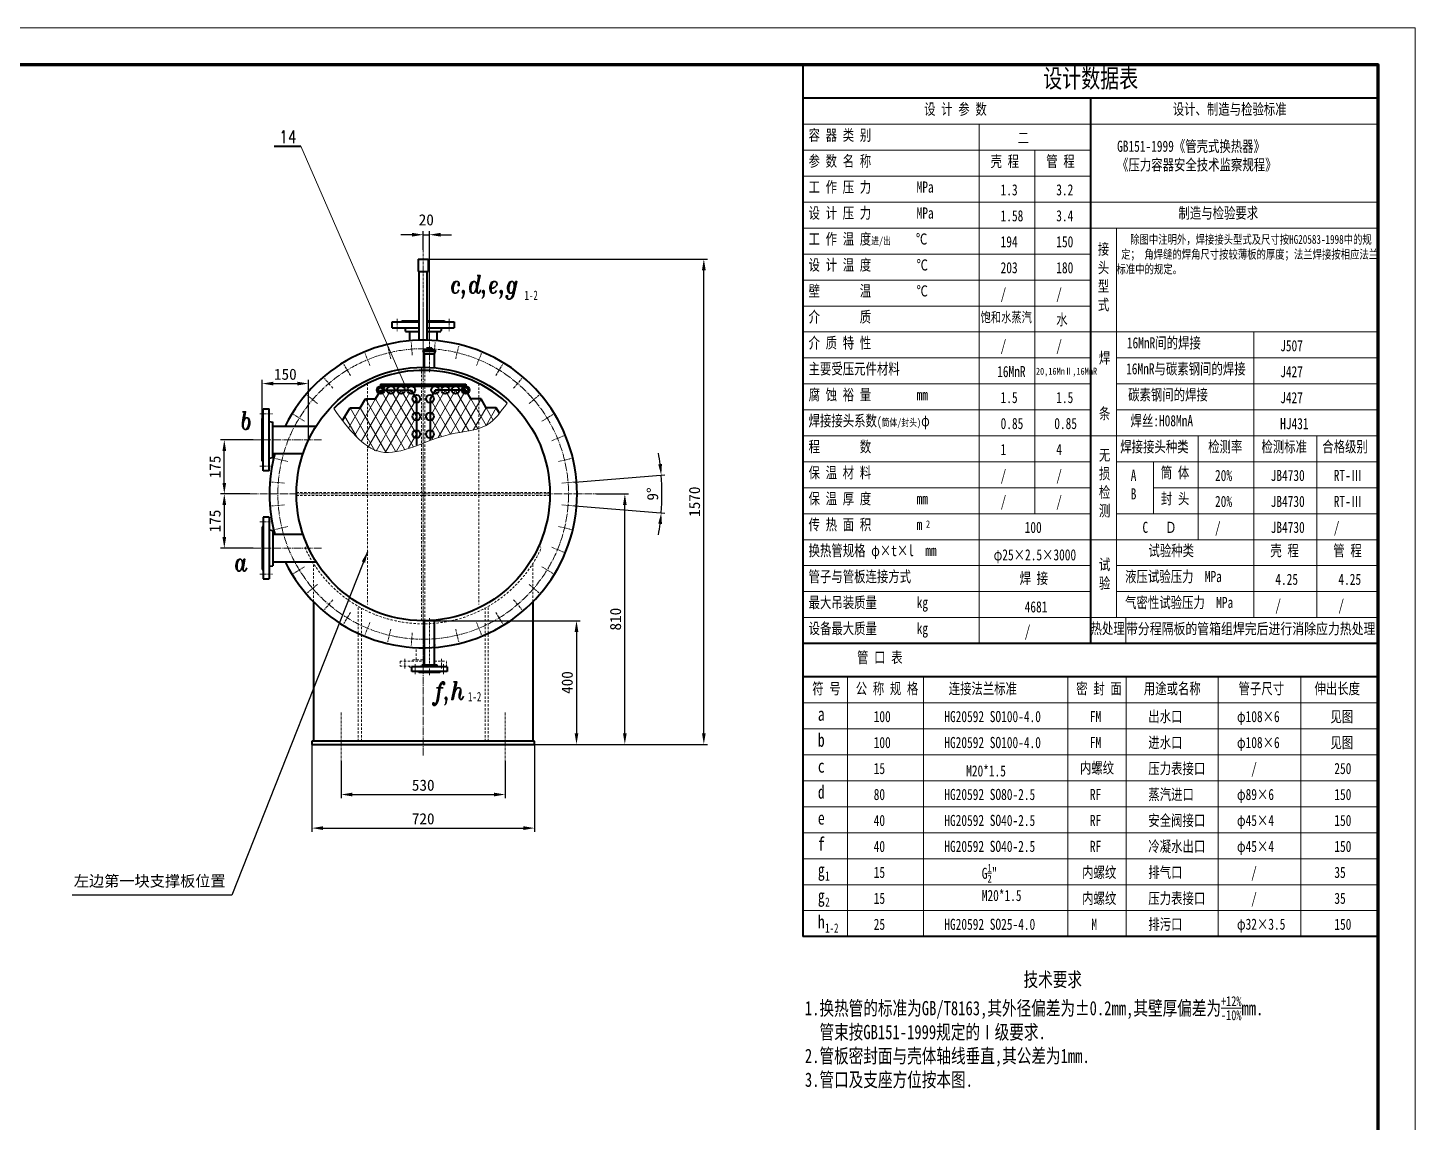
# Model space of a CAD drawing. Extents: x 0 to 23518, y -2902 to 4226.
# Drawn here: x 19031 to 23518, y 686 to 4226 of the extents above; entities that cross this region are included whole.
import ezdxf
from ezdxf.enums import TextEntityAlignment as Align

# ---------------------------------------------------------------- set-up
doc = ezdxf.new("R2010")
doc.units = 0
doc.header["$LTSCALE"] = 10
doc.header["$PDMODE"] = 1
for name, pattern in [('XX-L', [1.25, 0.75, -0.5]), ('XX-S', [0.5, 0.3, -0.2]), ('ZXX-L', [3.28, 2.5, -0.3, 0.18, -0.3]), ('ZXX-S', [1.27, 0.75, -0.2, 0.12, -0.2])]:
    doc.linetypes.add(name, pattern=pattern)
doc.layers.get('Defpoints').update_dxf_attribs({"linetype": 'CONTINUOUS'})
doc.layers.add('5剖面线层', color=2, linetype='CONTINUOUS')
for name, color, linetype, lineweight in [('A 粗实线', 1, 'CONTINUOUS', 40), ('B 细实线', 7, 'CONTINUOUS', 18), ('C 文 字', 2, 'CONTINUOUS', 20), ('D 短中心线', 3, 'ZXX-S', 18), ('E 长中心线', 3, 'ZXX-L', 18), ('F 短虚线', 6, 'XX-S', 20), ('G 长虚线', 6, 'XX-L', 20), ('J 标注尺寸', 2, 'CONTINUOUS', 18)]:
    doc.layers.add(name, color=color, linetype=linetype, lineweight=lineweight)
doc.styles.add('HZTXT', font='SIMFANG.TTF', dxfattribs={"width": 0.75})
doc.styles.add('ITALICT', font='ITALICT.shx', dxfattribs={"width": 0.7})
doc.styles.add('PC_TEXTSTYLE', font='romans.shx', dxfattribs={"width": 0.8, "bigfont": 'hzfs.shx'})
doc.styles.add('ROMANC', font='romanc', dxfattribs={"width": 0.7, "height": 6})
doc.styles.get("Standard").update_dxf_attribs({"font": 'SIMFANG.TTF'})
doc.styles.add('标题中文', font='SIMFANG.TTF', dxfattribs={"width": 0.7})
doc.dimstyles.new('通用标注4.0', dxfattribs={"dimscale": 12, "dimtxt": 3, "dimasz": 3, "dimexe": 1, "dimexo": 0, "dimgap": 1, "dimtad": 1, "dimdec": 0, "dimzin": 0, "dimdsep": 46, "dimtxsty": 'Standard', "dimcen": 0, "dimadec": 0, "dimazin": 0, "dimtfac": 0.375, "dimtdec": 0, "dimtmove": 2, "dimatfit": 3, "dimfxl": 0, "dimtzin": 0, "dimarcsym": 0})

# ---------------------------------------------------------------- blocks, each defined once
blk = doc.blocks.new('*D50')
at = {"layer": 'C 文 字', "color": 0, "lineweight": -2}
for p, q in [((19759.5, 2893), (19654.5, 2893)), ((19666.5, 2754), (19666.5, 2857)), ((19748.8, 2718), (19654.5, 2718))]:
    blk.add_line(p, q, dxfattribs=at)
at = {"layer": 'C 文 字', "color": 0}
for points in [[(19660.5, 2857), (19672.5, 2857), (19666.5, 2893)], [(19660.5, 2754), (19672.5, 2754), (19666.5, 2718)]]:
    blk.add_solid(points, dxfattribs=at)
at = {"layer": 'Defpoints', "color": 0}
for p in [(19666.5, 2893), (19759.5, 2893), (19748.8, 2718)]:
    blk.add_point(p, dxfattribs=at)
at = {"layer": 'C 文 字', "color": 0, "insert": (19636.5, 2805.5), "char_height": 36, "attachment_point": 5, "rotation": 90}
blk.add_mtext('175', dxfattribs=at)
blk = doc.blocks.new('*D51')
at = {"layer": 'C 文 字', "color": 0, "lineweight": -2}
for p, q in [((19666.5, 2718), (19654.5, 2718)), ((19666.5, 2682), (19666.5, 2579)), ((19759.5, 2543), (19654.5, 2543))]:
    blk.add_line(p, q, dxfattribs=at)
at = {"layer": 'C 文 字', "color": 0}
for points in [[(19660.5, 2682), (19672.5, 2682), (19666.5, 2718)], [(19660.5, 2579), (19672.5, 2579), (19666.5, 2543)]]:
    blk.add_solid(points, dxfattribs=at)
at = {"layer": 'Defpoints', "color": 0}
for p in [(19666.5, 2718), (19666.5, 2543), (19759.5, 2543)]:
    blk.add_point(p, dxfattribs=at)
at = {"layer": 'C 文 字', "color": 0, "insert": (19636.5, 2630.5), "char_height": 36, "attachment_point": 5, "rotation": 90}
blk.add_mtext('175', dxfattribs=at)
blk = doc.blocks.new('*D53')
at = {"layer": 'C 文 字', "color": 0, "lineweight": -2}
for p, q in [((20044.7, 1853.7), (20044.7, 1733.7)), ((20574.7, 1853.7), (20574.7, 1733.7)), ((20080.7, 1745.7), (20538.7, 1745.7))]:
    blk.add_line(p, q, dxfattribs=at)
at = {"layer": 'C 文 字', "color": 0}
for points in [[(20080.7, 1751.7), (20080.7, 1739.7), (20044.7, 1745.7)], [(20538.7, 1751.7), (20538.7, 1739.7), (20574.7, 1745.7)]]:
    blk.add_solid(points, dxfattribs=at)
at = {"layer": 'Defpoints', "color": 0}
for p in [(20044.7, 1853.7), (20574.7, 1853.7), (20574.7, 1745.7)]:
    blk.add_point(p, dxfattribs=at)
at = {"layer": 'C 文 字', "color": 0, "insert": (20309.7, 1775.7), "char_height": 36, "attachment_point": 5}
blk.add_mtext('530', dxfattribs=at)
blk = doc.blocks.new('*D54')
at = {"layer": 'C 文 字', "color": 0, "lineweight": -2}
for p, q in [((19949.7, 1908), (19949.7, 1625.1)), ((20669.7, 1908), (20669.7, 1625.1)), ((19985.7, 1637.1), (20633.7, 1637.1))]:
    blk.add_line(p, q, dxfattribs=at)
at = {"layer": 'C 文 字', "color": 0}
for points in [[(19985.7, 1643.1), (19985.7, 1631.1), (19949.7, 1637.1)], [(20633.7, 1643.1), (20633.7, 1631.1), (20669.7, 1637.1)]]:
    blk.add_solid(points, dxfattribs=at)
at = {"layer": 'Defpoints', "color": 0}
for p in [(19949.7, 1908), (20669.7, 1908), (20669.7, 1637.1)]:
    blk.add_point(p, dxfattribs=at)
at = {"layer": 'C 文 字', "color": 0, "insert": (20309.7, 1667.1), "char_height": 36, "attachment_point": 5}
blk.add_mtext('720', dxfattribs=at)
blk = doc.blocks.new('*D55')
at = {"layer": 'C 文 字', "color": 0, "lineweight": -2}
for p, q in [((20870.6, 2718), (20973.8, 2718)), ((20961.8, 1944), (20961.8, 2682)), ((20669.7, 1908), (20973.8, 1908))]:
    blk.add_line(p, q, dxfattribs=at)
at = {"layer": 'C 文 字', "color": 0}
for points in [[(20955.8, 2682), (20967.8, 2682), (20961.8, 2718)], [(20955.8, 1944), (20967.8, 1944), (20961.8, 1908)]]:
    blk.add_solid(points, dxfattribs=at)
at = {"layer": 'Defpoints', "color": 0}
for p in [(20870.6, 2718), (20961.8, 2718), (20669.7, 1908)]:
    blk.add_point(p, dxfattribs=at)
at = {"layer": 'C 文 字', "color": 0, "insert": (20931.8, 2313), "char_height": 36, "attachment_point": 5, "rotation": 90}
blk.add_mtext('810', dxfattribs=at)
blk = doc.blocks.new('*D56')
at = {"layer": 'C 文 字', "color": 0, "lineweight": -2}
for p, q in [((20325.7, 3478), (21229.2, 3478)), ((21217.2, 1944), (21217.2, 3442)), ((20913.3, 1908), (21229.2, 1908))]:
    blk.add_line(p, q, dxfattribs=at)
at = {"layer": 'C 文 字', "color": 0}
for points in [[(21211.2, 3442), (21223.2, 3442), (21217.2, 3478)], [(21211.2, 1944), (21223.2, 1944), (21217.2, 1908)]]:
    blk.add_solid(points, dxfattribs=at)
at = {"layer": 'Defpoints', "color": 0}
for p in [(20325.7, 3478), (21217.2, 3478), (20913.3, 1908)]:
    blk.add_point(p, dxfattribs=at)
at = {"layer": 'C 文 字', "color": 0, "insert": (21187.2, 2693), "char_height": 36, "attachment_point": 5, "rotation": 90}
blk.add_mtext('1570', dxfattribs=at)
blk = doc.blocks.new('*D57')
at = {"layer": 'C 文 字', "color": 0, "lineweight": -2}
for p, q in [((20273.7, 3556.7), (20237.7, 3556.7)), ((20309.7, 3508.1), (20309.7, 3568.7)), ((20309.7, 3556.7), (20329.7, 3556.7)), ((20329.7, 3215.1), (20329.7, 3568.7)), ((20365.7, 3556.7), (20401.7, 3556.7))]:
    blk.add_line(p, q, dxfattribs=at)
at = {"layer": 'C 文 字', "color": 0}
for points in [[(20273.7, 3562.7), (20273.7, 3550.7), (20309.7, 3556.7)], [(20365.7, 3562.7), (20365.7, 3550.7), (20329.7, 3556.7)]]:
    blk.add_solid(points, dxfattribs=at)
at = {"layer": 'Defpoints', "color": 0}
for p in [(20329.7, 3556.7), (20309.7, 3508.1), (20329.7, 3215.1)]:
    blk.add_point(p, dxfattribs=at)
at = {"layer": 'C 文 字', "color": 0, "insert": (20319.7, 3604.7), "char_height": 36, "attachment_point": 5}
blk.add_mtext('20', dxfattribs=at)
blk = doc.blocks.new('*D84')
at = {"layer": 'C 文 字', "color": 0, "lineweight": -2}
for p, q in [((20309.7, 2308), (20817.5, 2308)), ((20805.5, 2272), (20805.5, 1944)), ((20702.1, 1908), (20817.5, 1908))]:
    blk.add_line(p, q, dxfattribs=at)
at = {"layer": 'C 文 字', "color": 0}
for points in [[(20799.5, 2272), (20811.5, 2272), (20805.5, 2308)], [(20799.5, 1944), (20811.5, 1944), (20805.5, 1908)]]:
    blk.add_solid(points, dxfattribs=at)
at = {"layer": 'Defpoints', "color": 0}
for p in [(20309.7, 2308), (20702.1, 1908), (20805.5, 1908)]:
    blk.add_point(p, dxfattribs=at)
at = {"layer": 'C 文 字', "color": 0, "insert": (20775.5, 2108), "char_height": 36, "attachment_point": 5, "rotation": 90}
blk.add_mtext('400', dxfattribs=at)
blk = doc.blocks.new('*D107')
at = {"layer": 'C 文 字', "color": 0, "lineweight": -2}
for p, q in [((19788.9, 2962), (19788.9, 3087.1)), ((19824.9, 3075.1), (19902.9, 3075.1)), ((19938.9, 2893), (19938.9, 3087.1))]:
    blk.add_line(p, q, dxfattribs=at)
at = {"layer": 'C 文 字', "color": 0}
for points in [[(19824.9, 3081.1), (19824.9, 3069.1), (19788.9, 3075.1)], [(19902.9, 3081.1), (19902.9, 3069.1), (19938.9, 3075.1)]]:
    blk.add_solid(points, dxfattribs=at)
at = {"layer": 'Defpoints', "color": 0}
for p in [(19938.9, 3075.1), (19788.9, 2962), (19938.9, 2893)]:
    blk.add_point(p, dxfattribs=at)
at = {"layer": 'C 文 字', "color": 0, "insert": (19863.9, 3105.1), "char_height": 36, "attachment_point": 5}
blk.add_mtext('150', dxfattribs=at)
blk = doc.blocks.new('*D108')
at = {"layer": 'C 文 字', "color": 0, "lineweight": -2}
for p, q in [((20799.9, 2756.5), (21091.5, 2779.5)), ((20799.9, 2679.4), (21091.5, 2656.4))]:
    blk.add_line(p, q, dxfattribs=at)
for start, end in [(7.1714, 9.8429), (355.5, 4.5), (350.1571, 352.8286)]:
    blk.add_arc((20309.7, 2718), 772.2, start, end, dxfattribs=at)
at = {"layer": 'C 文 字', "color": 0}
for points in [[(21081.8, 2815), (21069.9, 2813.7), (21079.5, 2778.5)], [(21069.9, 2622.2), (21081.8, 2620.9), (21079.5, 2657.4)]]:
    blk.add_solid(points, dxfattribs=at)
at = {"layer": 'Defpoints', "color": 0}
for p in [(20758.3, 2753.3), (20799.9, 2756.5), (21081.6, 2697.7), (20758.3, 2682.6), (20799.9, 2679.4)]:
    blk.add_point(p, dxfattribs=at)
at = {"layer": 'C 文 字', "color": 0, "insert": (21051.9, 2718), "char_height": 36, "attachment_point": 5, "rotation": 90}
blk.add_mtext('9°', dxfattribs=at)

msp = doc.modelspace()

# ---------------------------------------------------------------- hatches: boundary and pattern name
at = {"layer": '5剖面线层'}
h = msp.add_hatch(dxfattribs=at)
h.set_pattern_fill('ANSI31', color=256, scale=0.5, style=0)
h.set_pattern_definition([(45, (0, 410.9458), (-1.12253202, 1.12253202), [])])
h.paths.add_polyline_path([(20159.7, 3054.3, 0.267949), (20166, 3043.5), (20167.2, 3045.7, -0.267949), (20162.2, 3054.3, -1), (20182.2, 3054.3), (20184.7, 3054.3, 1)])
h.paths.add_polyline_path([(20184.7, 3054.3), (20182.2, 3054.3, -0.267949), (20177.2, 3045.7), (20178.5, 3043.5, 0.267949)])
h.paths.add_polyline_path([(20178.5, 3043.5), (20177.2, 3045.7, -0.267949), (20167.2, 3045.7), (20166, 3043.5, 0.267949)])
h = msp.add_hatch(dxfattribs=at)
h.set_pattern_fill('ANSI31', color=256, scale=0.5, style=0)
h.set_pattern_definition([(135, (40619.4373, 410.9458), (1.12253202, 1.12253202), [])])
h.paths.add_polyline_path([(20459.7, 3054.3, -0.267949), (20453.5, 3043.5), (20452.2, 3045.7, 0.267949), (20457.2, 3054.3, 1), (20437.2, 3054.3), (20434.7, 3054.3, -1)])
h.paths.add_polyline_path([(20434.7, 3054.3), (20437.2, 3054.3, 0.267949), (20442.2, 3045.7), (20441, 3043.5, -0.267949)])
h.paths.add_polyline_path([(20441, 3043.5), (20442.2, 3045.7, 0.267949), (20452.2, 3045.7), (20453.5, 3043.5, -0.267949)])

# ---------------------------------------------------------------- linework, layer by layer
at = {"layer": 'A 粗实线'}
for p, q in [((21537.9, 4106.3), (21537.9, 1286.1)), ((23397.9, 3998.1), (21537.9, 3998.1)), ((22467.9, 3998.1), (22467.9, 2234.1)), ((19827.7, 3843.2), (19914.4, 3843.2)), ((20293.7, 3478), (20325.7, 3478)), ((20293.7, 3478), (20293.7, 3438)), ((20325.7, 3478), (20325.7, 3438)), ((20293.7, 3438), (20325.7, 3438)), ((20297.2, 3215.3), (20297.2, 3438)), ((20322.2, 3215.3), (20322.2, 3438)), ((20240.7, 3278), (20297.2, 3278)), ((20240.7, 3275), (20240.7, 3278)), ((20322.2, 3278), (20378.7, 3278)), ((20378.7, 3278), (20378.7, 3275)), ((20209.7, 3275), (20297.2, 3275)), ((20209.7, 3255), (20209.7, 3275)), ((20209.7, 3255), (20297.2, 3255)), ((20250.7, 3255), (20252.5, 3244)), ((20252.5, 3244), (20297.2, 3244)), ((20265.2, 3244), (20265.2, 3213.5)), ((20322.2, 3275), (20409.7, 3275)), ((20322.2, 3255), (20409.7, 3255)), ((20322.2, 3244), (20367, 3244)), ((20354.2, 3244), (20354.2, 3213.5)), ((20368.7, 3255), (20367, 3244)), ((20409.7, 3275), (20409.7, 3255)), ((20321.9, 3189.8), (20320.7, 3189.1)), ((20320.7, 3183.4), (20320.7, 3189.1)), ((20329.7, 3189.8), (20321.9, 3189.8)), ((20325.2, 3183.4), (20325.2, 3189.1)), ((20329.7, 3189.8), (20337.5, 3189.8)), ((20334.2, 3183.4), (20334.2, 3189.1)), ((20337.5, 3189.8), (20338.7, 3189.1)), ((20338.7, 3183.4), (20338.7, 3189.1)), ((20309.9, 3183.4), (20349.6, 3183.4)), ((20309.9, 3183.4), (20309.9, 3179.8)), ((20309.9, 3179.8), (20349.6, 3179.8)), ((20313.7, 3171), (20309.9, 3179.8)), ((20313.7, 3127.9), (20313.7, 3171)), ((20313.7, 3171), (20345.7, 3171)), ((20329.7, 3183.4), (20320.7, 3183.4)), ((20329.7, 3183.4), (20338.7, 3183.4)), ((20345.7, 3171), (20345.7, 3126.4)), ((20345.8, 3171), (20349.6, 3179.9)), ((20349.6, 3179.9), (20349.6, 3183.4)), ((20155.7, 3025.7), (20172.2, 3054.3)), ((20171.7, 3072.8), (20447.7, 3072.8)), ((20171.7, 3072.8), (20171.7, 3066.8)), ((20172.2, 3066.8), (20447.2, 3066.8)), ((20172.2, 3054.3), (20271.2, 3054.3)), ((20271.2, 3054.3), (20287.7, 3025.7)), ((20348.2, 3054.3), (20331.7, 3025.7)), ((20447.2, 3054.3), (20348.2, 3054.3)), ((20463.7, 3025.7), (20447.2, 3054.3)), ((20447.7, 3072.8), (20447.7, 3066.8)), ((20106.2, 2997.2), (20122.7, 3025.7)), ((20122.7, 3025.7), (20155.7, 3025.7)), ((20287.7, 3025.7), (20287.7, 2875.6)), ((20331.7, 3025.7), (20331.7, 2891.6)), ((20496.7, 3025.7), (20463.7, 3025.7)), ((20513.2, 2997.2), (20496.7, 3025.7)), ((19788.9, 2824), (19788.9, 2962)), ((19788.9, 2962), (19791.9, 2962)), ((19788.9, 2824), (19788.9, 2962)), ((19791.9, 2793), (19791.9, 2993)), ((19791.9, 2993), (19811.9, 2993)), ((19811.9, 2793), (19811.9, 2993)), ((20049.1, 2955.3), (20056.7, 2968.6)), ((20056.7, 2968.6), (20073.2, 2997.2)), ((20073.2, 2997.2), (20106.2, 2997.2)), ((20546.2, 2997.2), (20513.2, 2997.2)), ((20556.7, 2979.1), (20546.2, 2997.2)), ((19811.9, 2952), (19822.9, 2950.2)), ((19822.9, 2835.7), (19822.9, 2950.2)), ((19822.9, 2937.5), (19963.4, 2937.5)), ((19811.9, 2834), (19822.9, 2835.7)), ((19822.9, 2848.5), (19921, 2848.5)), ((19791.9, 2824), (19788.9, 2824)), ((19811.9, 2793), (19791.9, 2793)), ((19788.9, 2612), (19788.9, 2474)), ((19788.9, 2612), (19788.9, 2474)), ((19791.9, 2612), (19788.9, 2612)), ((19791.9, 2643), (19791.9, 2443)), ((19811.9, 2643), (19791.9, 2643)), ((19811.9, 2643), (19811.9, 2443)), ((19811.9, 2602), (19822.9, 2600.2)), ((19822.9, 2600.2), (19822.9, 2485.7)), ((19822.9, 2587.5), (19921, 2587.5)), ((19788.9, 2474), (19791.9, 2474)), ((19811.9, 2484), (19822.9, 2485.7)), ((19822.9, 2498.5), (19963.4, 2498.5)), ((19791.9, 2443), (19811.9, 2443)), ((19954.7, 2369.4), (19954.7, 1918)), ((20664.7, 2369.4), (20664.7, 1918)), ((20314, 2164.2), (20314, 2308)), ((20346, 2164.2), (20346, 2308)), ((23397.9, 2234.1), (21537.9, 2234.1)), ((20387.5, 2159.2), (20272.5, 2159.2)), ((20272.5, 2143.2), (20272.5, 2159.2)), ((20304, 2159.2), (20305, 2164.2)), ((20355, 2164.2), (20305, 2164.2)), ((20356, 2159.2), (20355, 2164.2)), ((20387.5, 2159.2), (20387.5, 2143.2)), ((20387.5, 2143.2), (20272.5, 2143.2)), ((20296, 2140.2), (20296, 2143.2)), ((20364, 2140.2), (20296, 2140.2)), ((20364, 2143.2), (20364, 2140.2)), ((23397.9, 2126.1), (21537.9, 2126.1)), ((19949.7, 1918), (19949.7, 1908)), ((20669.7, 1918), (19949.7, 1918)), ((19949.7, 1908), (20669.7, 1908)), ((20669.7, 1908), (20669.7, 1918)), ((23397.9, 1286.1), (21537.9, 1286.1))]:
    msp.add_line(p, q, dxfattribs=at)
at = {"layer": 'A 粗实线', "color": 5, "lineweight": 80}
msp.add_lwpolyline([(13725.9, -2781.7), (23397.9, -2781.7), (23397.9, 4106.3), (13725.9, 4106.3)], close=True, dxfattribs=at)
at = {"layer": 'A 粗实线'}
for centre, radius in [((20309.7, 2718), 410), ((20172.2, 3054.3), 12.5), ((20172.2, 3054.3), 10), ((20172.2, 3054.3), 8), ((20205.2, 3054.3), 12.5), ((20238.2, 3054.3), 12.5), ((20271.2, 3054.3), 12.5), ((20348.2, 3054.3), 12.5), ((20381.2, 3054.3), 12.5), ((20414.2, 3054.3), 12.5), ((20447.2, 3054.3), 12.5), ((20447.2, 3054.3), 10), ((20447.2, 3054.3), 8), ((20287.7, 3025.7), 12.5), ((20331.7, 3025.7), 12.5), ((20287.7, 2968.6), 12.5), ((20331.7, 2968.6), 12.5), ((20287.7, 2911.4), 12.5), ((20331.7, 2911.4), 12.5)]:
    msp.add_circle(centre, radius, dxfattribs=at)
for centre, radius, start, end in [((20309.7, 2718), 497.5, 206.1809, 153.8191), ((20319.4, 3169.8), 20.2, 73.2766, 82.8585), ((20329.7, 3174.9), 14.9, 90, 107.588), ((20329.7, 3174.9), 14.9, 72.412, 90), ((20340, 3169.8), 20.2, 97.1415, 106.7234), ((20309.7, 2718), 400, 47.3006, 136.3706), ((20309.7, 2718), 497.5, 164.7927, 195.2073)]:
    msp.add_arc(centre, radius, start, end, dxfattribs=at)
at = {"layer": 'B 细实线'}
for p, q in [((23397.9, 3914.1), (21537.9, 3914.1)), ((22107.9, 3914.1), (22107.9, 2234.1)), ((22467.9, 3830.1), (21537.9, 3830.1)), ((22287.9, 3830.1), (22287.9, 2654.1)), ((22467.9, 3746.1), (21537.9, 3746.1)), ((23397.9, 3662.1), (21537.9, 3662.1)), ((23397.9, 3578.1), (21537.9, 3578.1)), ((22551.9, 3578.1), (22551.9, 2318.1)), ((22467.9, 3494.1), (21537.9, 3494.1)), ((22467.9, 3410.1), (21537.9, 3410.1)), ((22467.9, 3326.1), (21537.9, 3326.1)), ((23397.9, 3242.1), (21537.9, 3242.1)), ((22995.9, 3242.1), (22995.9, 2318.1)), ((22467.9, 3158.1), (21537.9, 3158.1)), ((23397.9, 3158.1), (22551.9, 3158.1)), ((20205.2, 3054.3), (20109.4, 2888.3)), ((20238.2, 3054.3), (20129.7, 2866.4)), ((20271.2, 3054.3), (20157.3, 2856.9)), ((20172.2, 3054.3), (20277.5, 2872)), ((20205.2, 3054.3), (20287.7, 2911.4)), ((20238.2, 3054.3), (20287.7, 2968.6)), ((20381.2, 3054.3), (20331.7, 2968.6)), ((20414.2, 3054.3), (20331.7, 2911.4)), ((20348.2, 3054.3), (20427.5, 2916.9)), ((20447.2, 3054.3), (20358.5, 2900.7)), ((20381.2, 3054.3), (20457.7, 2921.9)), ((20414.2, 3054.3), (20486.7, 2928.8)), ((22467.9, 3074.1), (21537.9, 3074.1)), ((23397.9, 3074.1), (22551.9, 3074.1)), ((20155.7, 3025.7), (20088.2, 2908.7)), ((20122.7, 3025.7), (20220.5, 2856.4)), ((20155.7, 3025.7), (20249.6, 2863.2)), ((20287.7, 3025.7), (20188.2, 2853.3)), ((20331.7, 3025.7), (20397.7, 2911.4)), ((20463.7, 3025.7), (20397.7, 2911.4)), ((20496.7, 3025.7), (20434.5, 2918)), ((20463.7, 3025.7), (20513.2, 2940)), ((20056.7, 2968.6), (20095.8, 2901)), ((20106.2, 2997.2), (20068.2, 2931.3)), ((20073.2, 2997.2), (20153.6, 2857.9)), ((20106.2, 2997.2), (20189.3, 2853.3)), ((20287.7, 2968.6), (20223.2, 2856.8)), ((20331.7, 2968.6), (20369, 2904)), ((20513.2, 2997.2), (20471.4, 2924.8)), ((20513.2, 2997.2), (20536.3, 2957.2)), ((20546.2, 2997.2), (20513.2, 2940)), ((22467.9, 2990.1), (21537.9, 2990.1)), ((23397.9, 2990.1), (22551.9, 2990.1)), ((20287.7, 2911.4), (20262, 2866.9)), ((20331.7, 2911.4), (20341.2, 2894.9)), ((22551.9, 2906.1), (21537.9, 2906.1)), ((23397.9, 2906.1), (22551.9, 2906.1)), ((23397.9, 2906.1), (22551.9, 2906.1)), ((22815.9, 2906.1), (22815.9, 2570.1)), ((23199.9, 2906.1), (23199.9, 2318.1)), ((22467.9, 2822.1), (21537.9, 2822.1)), ((23397.9, 2822.1), (22551.9, 2822.1)), ((22671.9, 2822.1), (22671.9, 2654.1)), ((22467.9, 2738.1), (21537.9, 2738.1)), ((23397.9, 2738.1), (22671.9, 2738.1)), ((22467.9, 2654.1), (21537.9, 2654.1)), ((23397.9, 2654.1), (22551.9, 2654.1)), ((23397.9, 2570.1), (21537.9, 2570.1)), ((22467.9, 2486.1), (21537.9, 2486.1)), ((23397.9, 2486.1), (22551.9, 2486.1)), ((22467.9, 2402.1), (21537.9, 2402.1)), ((23397.9, 2402.1), (22551.9, 2402.1)), ((23397.9, 2402.1), (22551.9, 2402.1)), ((23397.9, 2318.1), (21537.9, 2318.1)), ((22582, 2318.1), (22582, 2234.1)), ((21681.9, 2126.1), (21681.9, 1286.1)), ((21928, 2126.1), (21928, 1286.1)), ((22393.9, 2126.1), (22393.9, 1286.1)), ((22583.5, 2126.1), (22583.5, 1286.1)), ((22880.3, 2126.1), (22880.3, 1286.1)), ((23148.3, 2126.1), (23148.3, 1286.1)), ((23397.9, 2042.1), (21537.9, 2042.1)), ((23397.9, 1958.1), (21537.9, 1958.1)), ((23397.9, 1874.1), (21537.9, 1874.1)), ((23397.9, 1790.1), (21537.9, 1790.1)), ((23397.9, 1706.1), (21537.9, 1706.1)), ((23397.9, 1622.1), (21537.9, 1622.1)), ((23397.9, 1538.1), (21537.9, 1538.1)), ((23397.9, 1454.1), (21537.9, 1454.1)), ((23397.9, 1370.1), (21537.9, 1370.1))]:
    msp.add_line(p, q, dxfattribs=at)
msp.add_lwpolyline([(13425.9, -2901.7), (23517.9, -2901.7), (23517.9, 4226.3), (13425.9, 4226.3)], close=True, dxfattribs=at)
msp.add_spline([(20020.2, 2994), (20172.2, 2854.3), (20397.7, 2911.4), (20513.2, 2940), (20581, 3011.9)], degree=3, dxfattribs=at)
at = {"layer": 'C 文 字'}
msp.add_line((20249, 3072.8), (19914.4, 3843.2), dxfattribs=at)
at = {"layer": 'D 短中心线'}
for p, q in [((20309.7, 3105), (20309.7, 3516.3)), ((20225.2, 3285), (20225.2, 3245)), ((20309.7, 3093.2), (20309.7, 3317.6)), ((20394.2, 3285), (20394.2, 3245)), ((20204.7, 3155.5), (20194.9, 3196.1)), ((20274.4, 3166.6), (20271.1, 3208.1)), ((20329.7, 3112.4), (20329.7, 3217.2)), ((20345, 3166.6), (20348.3, 3208.1)), ((20414.8, 3155.5), (20424.5, 3196.1)), ((20137.5, 3133.7), (20121.6, 3172.2)), ((20481.9, 3133.7), (20497.9, 3172.2)), ((20074.6, 3101.6), (20052.8, 3137.2)), ((20544.8, 3101.6), (20566.6, 3137.2)), ((20017.5, 3060.1), (19990.4, 3091.9)), ((20602, 3060.1), (20629.1, 3091.9)), ((19967.5, 3010.2), (19935.8, 3037.3)), ((20651.9, 3010.2), (20683.6, 3037.3)), ((19781.9, 2977.5), (19821.9, 2977.5)), ((19926, 2953.1), (19890.5, 2974.9)), ((20693.4, 2953.1), (20729, 2974.9)), ((20725.5, 2890.2), (20764, 2906.1)), ((19872.2, 2823), (19831.6, 2832.7)), ((20747.3, 2823), (20787.8, 2832.7)), ((19781.9, 2808.5), (19821.9, 2808.5)), ((19861.1, 2753.3), (19819.5, 2756.5)), ((20758.3, 2753.3), (20799.9, 2756.5)), ((19861.1, 2682.6), (19819.5, 2679.4)), ((20758.3, 2682.6), (20799.9, 2679.4)), ((19781.9, 2627.5), (19821.9, 2627.5)), ((19872.2, 2612.9), (19831.6, 2603.2)), ((20747.3, 2612.9), (20787.8, 2603.2)), ((20725.5, 2545.8), (20764, 2529.8)), ((19926, 2482.8), (19890.5, 2461)), ((20693.4, 2482.8), (20729, 2461)), ((19781.9, 2458.5), (19821.9, 2458.5)), ((19967.5, 2425.7), (19935.8, 2398.6)), ((20651.9, 2425.7), (20683.6, 2398.6)), ((20017.5, 2375.8), (19990.4, 2344.1)), ((20074.6, 2334.3), (20052.8, 2298.7)), ((20544.8, 2334.3), (20566.6, 2298.7)), ((20602, 2375.8), (20629.1, 2344.1)), ((20137.5, 2302.2), (20121.6, 2263.7)), ((20309.7, 2329.8), (20309.7, 2146.7)), ((20330, 2316.5), (20330, 2132.2)), ((20481.9, 2302.2), (20497.9, 2263.7)), ((20204.7, 2280.4), (20194.9, 2239.8)), ((20274.4, 2269.3), (20271.1, 2227.8)), ((20345, 2269.3), (20348.3, 2227.8)), ((20414.8, 2280.4), (20424.5, 2239.8)), ((20250.2, 2153), (20250.2, 2185)), ((20284.2, 2135.2), (20284.2, 2167.2)), ((20369.2, 2153), (20369.2, 2185)), ((20375.7, 2135.2), (20375.7, 2167.2)), ((20044.7, 2010.9), (20044.7, 1853.7)), ((20574.7, 2010.9), (20574.7, 1853.7))]:
    msp.add_line(p, q, dxfattribs=at)
at = {"layer": 'E 长中心线'}
for p, q in [((20309.7, 1872.4), (20309.7, 3230.5)), ((19759.5, 2893), (19982.7, 2893)), ((19748.8, 2718), (20870.6, 2718)), ((19759.5, 2543), (19982.7, 2543))]:
    msp.add_line(p, q, dxfattribs=at)
msp.add_circle((20309.7, 2718), 470, dxfattribs=at)
at = {"layer": 'F 短虚线'}
for p, q in [((19936.1, 2549.1), (19927, 2545)), ((20683.3, 2549.1), (20692.4, 2545)), ((20384.7, 2161), (20384.7, 2177))]:
    msp.add_line(p, q, dxfattribs=at)
at = {"layer": 'G 长虚线'}
for p, q in [((20304.7, 2308), (20304.7, 3127.9)), ((20314.7, 2308), (20314.7, 3127.9)), ((20129.7, 3075.2), (20129.7, 2360.7)), ((20489.7, 3075.2), (20489.7, 2360.7)), ((19899.7, 2723), (20719.7, 2723)), ((19899.7, 2713), (20719.7, 2713)), ((19954.7, 2369.4), (19954.7, 2493.5)), ((20664.7, 2369.4), (20664.7, 2493.5)), ((20099.7, 1918), (20099.7, 2354.2)), ((20109.7, 1918), (20109.7, 2348.6)), ((20509.7, 1918), (20509.7, 2348.6)), ((20519.7, 1918), (20519.7, 2354.2)), ((20287.2, 2182), (20287.2, 2221)), ((20234.7, 2177), (20314, 2177)), ((20234.7, 2177), (20234.7, 2161)), ((20234.7, 2161), (20304.3, 2161)), ((20265.7, 2161), (20265.7, 2158)), ((20265.7, 2158), (20272.5, 2158)), ((20274.7, 2177), (20275.7, 2182)), ((20275.7, 2182), (20314, 2182)), ((20346, 2177), (20384.7, 2177)), ((20355.6, 2161), (20384.7, 2161))]:
    msp.add_line(p, q, dxfattribs=at)
msp.add_arc((20309.7, 2718), 420, 204.3195, 335.6805, dxfattribs=at)

# ---------------------------------------------------------------- texts
at = {"layer": 'C 文 字', "style": 'ROMANC', "width": 0.8}
msp.add_text('14', height=40.65, dxfattribs=at).set_placement((19872, 3873.7), align=Align.MIDDLE)
at = {"layer": 'C 文 字', "style": 'ITALICT', "width": 0.8}
for s, p in [('c,d,e,g  ', (20396.8, 3367.5)), ('b', (19717.8, 2926.2)), ('a', (19697.8, 2468.5)), ('f,h', (20345, 2052.8))]:
    msp.add_text(s, height=57.6, dxfattribs=at).set_placement(p)
at = {"layer": 'C 文 字', "attachment_point": 1}
for s, insert, char_height, width, style in [('设计数据表', (22314.9, 4092.6), 60, 930, 'HZTXT'), ('设 计 参 数', (21929.8, 3981), 36, 576, 'HZTXT'), ('设计、制造与检验标准', (22733.7, 3981), 36, 576, 'HZTXT'), ('容 器 类 别', (21556, 3897), 36, 576, 'HZTXT'), ('二', (22231.8, 3888), 36, 576, 'HZTXT'), ('GB151-1999《管壳式换热器》\\P《压力容器安全技术监察规程》', (22553.6, 3860.9), 36, 930, 'HZTXT'), ('参 数 名 称', (21556, 3813), 36, 576, 'HZTXT'), ('壳 程', (22144.6, 3812.1), 36, 576, 'HZTXT'), ('管 程', (22324.6, 3812.1), 36, 576, 'HZTXT'), ('工 作 压 力        MPa', (21556, 3729), 36, 576, 'HZTXT'), ('1.3', (22176.9, 3720), 36, 576, 'HZTXT'), ('3.2', (22356.9, 3720), 36, 576, 'HZTXT'), ('设 计 压 力        MPa', (21556, 3645), 36, 576, 'HZTXT'), ('1.58', (22176.9, 3636), 36, 576, 'HZTXT'), ('3.4', (22356.9, 3636), 36, 576, 'HZTXT'), (' 制造与检验要求', (22733.7, 3645), 36, 576, 'HZTXT'), ('工 作 温 度{\\H0.6667x;进/出      }℃', (21556, 3561), 36, 576, 'HZTXT'), ('194', (22176.9, 3552), 36, 576, 'HZTXT'), ('150', (22356.9, 3552), 36, 576, 'HZTXT'), ('   除图中注明外，焊接接头型式及尺寸按HG20583-1998中的规\\P 定； 角焊缝的焊角尺寸按较薄板的厚度；法兰焊接按相应法兰标准中的规定。', (22551.9, 3556), 28.8, 846, 'HZTXT'), ('接\\P头\\P型\\P式', (22491.4, 3528.4), 36, 576, 'HZTXT'), ('设 计 温 度        ℃', (21556, 3477), 36, 576, 'HZTXT'), ('203', (22176.9, 3468), 36, 576, 'HZTXT'), ('180', (22356.9, 3468), 36, 576, 'HZTXT'), ('壁       温        ℃', (21556, 3393), 36, 576, 'HZTXT'), ('/', (22176.9, 3384), 36, 576, 'HZTXT'), ('/', (22356.9, 3384), 36, 576, 'HZTXT'), ('介       质', (21556, 3309), 36, 576, 'HZTXT'), ('饱和水蒸汽', (22112.3, 3306), 32.4, 518.4, 'HZTXT'), ('水', (22356.9, 3300), 36, 576, 'HZTXT'), ('介 质 特 性', (21556, 3225), 36, 576, 'HZTXT'), ('/', (22176.9, 3216), 36, 576, 'HZTXT'), ('/', (22356.9, 3216), 36, 576, 'HZTXT'), ('16MnR间的焊接', (22585.2, 3225), 36, 576, 'HZTXT'), ('J507', (23081, 3215.6), 36, 576, 'HZTXT'), ('主要受压元件材料', (21556, 3141), 36, 576, 'HZTXT'), ('焊\\P\\P\\P条', (22494.9, 3176.4), 36, 576, 'HZTXT'), ('16MnR与碳素钢间的焊接', (22582.8, 3141), 36, 576, 'HZTXT'), ('16MnR', (22165.8, 3132), 36, 576, 'HZTXT'), ('20,16MnⅡ,16MnR', (22291.1, 3126.4), 22.81, 364.954, 'HZTXT'), ('J427', (23081, 3131.6), 36, 576, 'HZTXT'), ('腐 蚀 裕 量        mm', (21556, 3057), 36, 576, 'HZTXT'), (' 碳素钢间的焊接', (22571, 3057), 36, 576, 'HZTXT'), ('1.5', (22176.9, 3048), 36, 576, 'HZTXT'), ('1.5', (22356.9, 3048), 36, 576, 'HZTXT'), ('J427', (23081, 3047.6), 36, 576, 'HZTXT'), ('焊接接头系数{\\H0.8333x;(\\H0.8x;筒体/封头)}φ{\\H0.8333x;        } ', (21556, 2973), 36, 576, 'HZTXT'), ('0.85', (22176.9, 2964), 36, 576, 'HZTXT'), ('0.85', (22350.5, 2964), 36, 576, 'HZTXT'), ('焊丝:H08MnA', (22597.1, 2973), 36, 576, 'HZTXT'), ('HJ431', (23081, 2963.6), 36, 576, 'HZTXT'), ('程       数 ', (21556, 2889), 36, 576, 'HZTXT'), ('1', (22176.9, 2880), 36, 576, 'HZTXT'), ('4', (22356.9, 2880), 36, 576, 'HZTXT'), ('焊接接头种类', (22563.9, 2889), 36, 576, 'HZTXT'), ('检测率', (22848.2, 2889), 36, 576, 'HZTXT'), ('检测标准', (23020.5, 2889), 36, 576, 'HZTXT'), ('合格级别', (23217.1, 2889), 36, 576, 'HZTXT'), ('无\\P损\\P检\\P测', (22494.9, 2861.9), 36, 576, 'HZTXT'), ('保 温 材 料', (21556, 2805), 36, 576, 'HZTXT'), ('/', (22176.9, 2796), 36, 576, 'HZTXT'), ('/', (22356.9, 2796), 36, 576, 'HZTXT'), ('A\\PB', (22597.7, 2796.4), 36, 576, 'HZTXT'), ('筒 体', (22695.1, 2805), 36, 576, 'HZTXT'), ('20%', (22870.3, 2796), 36, 576, 'HZTXT'), ('JB4730', (23050.3, 2796), 36, 576, 'HZTXT'), ('RT-Ⅲ', (23254.3, 2796), 36, 576, 'HZTXT'), ('保 温 厚 度        mm', (21556, 2721), 36, 576, 'HZTXT'), ('/', (22176.9, 2712), 36, 576, 'HZTXT'), ('/', (22356.9, 2712), 36, 576, 'HZTXT'), ('封 头', (22695.1, 2721), 36, 576, 'HZTXT'), ('20%', (22870.3, 2712), 36, 576, 'HZTXT'), ('JB4730', (23050.3, 2712), 36, 576, 'HZTXT'), ('RT-Ⅲ', (23254.3, 2712), 36, 576, 'HZTXT'), ('传 热 面 积        m ', (21556, 2637), 36, 576, 'HZTXT'), ('2', (21935.7, 2632.8), 24, 576, 'HZTXT'), ('100', (22254.8, 2628), 36, 576, 'HZTXT'), ('C   Ｄ', (22635.8, 2628), 36, 576, 'HZTXT'), ('/', (22870.3, 2628), 36, 576, 'HZTXT'), ('JB4730', (23050.3, 2628), 36, 576, 'HZTXT'), ('/', (23254.3, 2628), 36, 576, 'HZTXT'), ('换热管规格 φ×t×l  mm', (21556, 2553), 36, 576, 'HZTXT'), ('试验种类', (22655, 2553), 36, 576, 'HZTXT'), ('壳 程 ', (23049.5, 2553), 36, 576, 'HZTXT'), ('管 程 ', (23253, 2553), 36, 576, 'HZTXT'), (' φ25×2.5×3000', (22136.2, 2539.2), 36, 576, 'HZTXT'), ('管子与管板连接方式', (21556, 2469), 36, 576, 'HZTXT'), ('焊 接', (22238.4, 2463.4), 36, 576, 'HZTXT'), ('试\\P验', (22494.9, 2507.7), 36, 576, 'HZTXT'), ('液压试验压力  MPa', (22579.6, 2469), 36, 576, 'HZTXT'), ('4.25', (23065.3, 2460), 36, 576, 'HZTXT'), ('4.25', (23269.3, 2460), 36, 576, 'HZTXT'), ('最大吊装质量       kg', (21556, 2385), 36, 576, 'HZTXT'), ('气密性试验压力  MPa', (22579.6, 2385), 36, 576, 'HZTXT'), ('/', (23065.3, 2376), 36, 576, 'HZTXT'), ('/', (23269.3, 2376), 36, 576, 'HZTXT'), ('4681', (22254.8, 2370.9), 36, 576, 'HZTXT'), ('设备最大质量       kg', (21556, 2301), 36, 576, 'HZTXT'), ('/', (22254.8, 2292), 36, 576, 'HZTXT'), ('热处理', (22467.9, 2301), 36, 576, 'HZTXT'), ('{\\f仿宋_GB2312|b0|i0|c134|p49;带分程隔板的管箱组焊完后进行消除应力热处理}', (22582.5, 2299.8), 35.2, 5506.688, 'PC_TEXTSTYLE'), ('管 口 表', (21712.8, 2207.3), 36, 576, 'HZTXT'), (' 符 号', (21549.6, 2106.6), 36, 576, 'HZTXT'), ('公 称 规 格', (21708.5, 2106.6), 36, 576, 'HZTXT'), ('连接法兰标准', (22009, 2106.6), 36, 576, 'HZTXT'), ('密 封 面', (22421.6, 2106.6), 36, 576, 'HZTXT'), ('用途或名称', (22640, 2106.6), 36, 576, 'HZTXT'), ('管子尺寸', (22946.4, 2106.6), 36, 576, 'HZTXT'), ('伸出长度', (23192, 2106.6), 36, 576, 'HZTXT'), ('出水口', (22654.6, 2016), 36, 576, 'HZTXT'), ('a', (21586, 2027.6), 43.2, 691.2, 'HZTXT'), ('100', (21766.6, 2016), 36, 576, 'HZTXT'), ('HG20592 SO100-4.0', (21995, 2016), 36, 576, 'HZTXT'), ('FM', (22465.6, 2016), 36, 576, 'HZTXT'), ('φ108×6', (22941.3, 2016), 36, 576, 'HZTXT'), ('见图', (23243.7, 2016), 36, 576, 'HZTXT'), ('b', (21586, 1943.6), 43.2, 691.2, 'HZTXT'), ('100', (21766.6, 1932), 36, 576, 'HZTXT'), ('HG20592 SO100-4.0', (21995, 1932), 36, 576, 'HZTXT'), ('FM', (22465.6, 1932), 36, 576, 'HZTXT'), ('进水口', (22654.6, 1932), 36, 576, 'HZTXT'), ('φ108×6', (22941.3, 1932), 36, 576, 'HZTXT'), ('见图', (23243.7, 1932), 36, 576, 'HZTXT'), ('c', (21586, 1859.6), 43.2, 691.2, 'HZTXT'), ('15', (21766.6, 1848), 36, 576, 'HZTXT'), ('M20*1.5', (22065.6, 1840.1), 36, 576, 'HZTXT'), ('内螺纹', (22433.5, 1850), 36, 576, 'HZTXT'), ('压力表接口', (22654.6, 1848), 36, 576, 'HZTXT'), ('/', (22987.3, 1848), 36, 576, 'HZTXT'), ('250', (23256.2, 1848), 36, 576, 'HZTXT'), ('d ', (21586, 1775.6), 43.2, 691.2, 'HZTXT'), ('80', (21766.6, 1764), 36, 576, 'HZTXT'), ('HG20592 SO80-2.5', (21995, 1764), 36, 576, 'HZTXT'), ('RF', (22465.6, 1764), 36, 576, 'HZTXT'), ('蒸汽进口', (22654.6, 1764), 36, 576, 'HZTXT'), ('φ89×6', (22941.3, 1764), 36, 576, 'HZTXT'), ('150', (23256.2, 1764), 36, 576, 'HZTXT'), ('e', (21586, 1691.6), 43.2, 691.2, 'HZTXT'), ('40', (21766.6, 1680), 36, 576, 'HZTXT'), ('HG20592 SO40-2.5', (21995, 1680), 36, 576, 'HZTXT'), ('RF', (22465.6, 1680), 36, 576, 'HZTXT'), ('安全阀接口', (22654.6, 1680), 36, 576, 'HZTXT'), ('φ45×4', (22941.3, 1680), 36, 576, 'HZTXT'), ('150', (23256.2, 1680), 36, 576, 'HZTXT'), ('f', (21586, 1607.6), 43.2, 691.2, 'HZTXT'), ('40', (21766.6, 1596), 36, 576, 'HZTXT'), ('HG20592 SO40-2.5', (21995, 1596), 36, 576, 'HZTXT'), ('RF', (22465.6, 1596), 36, 576, 'HZTXT'), ('冷凝水出口', (22654.6, 1596), 36, 576, 'HZTXT'), ('φ45×4', (22941.3, 1596), 36, 576, 'HZTXT'), ('150', (23256.2, 1596), 36, 576, 'HZTXT'), ('g', (21586, 1523.6), 43.2, 691.2, 'HZTXT'), ('15', (21766.6, 1512), 36, 576, 'HZTXT'), ('\\A1;G{\\H0.7x;\\S1/2;}"', (22116.1, 1521.2), 36, 576, 'HZTXT'), ('内螺纹', (22440.7, 1512), 36, 576, 'HZTXT'), ('排气口', (22654.6, 1512), 36, 576, 'HZTXT'), ('/', (22987.3, 1512), 36, 576, 'HZTXT'), ('35', (23256.2, 1512), 36, 576, 'HZTXT'), ('M20*1.5', (22116.1, 1437.2), 36, 576, 'HZTXT'), ('g', (21586, 1439.6), 43.2, 691.2, 'HZTXT'), ('15', (21766.6, 1428), 36, 576, 'HZTXT'), ('内螺纹', (22440.7, 1428), 36, 576, 'HZTXT'), ('压力表接口', (22654.6, 1428), 36, 576, 'HZTXT'), ('/', (22987.3, 1428), 36, 576, 'HZTXT'), ('35', (23256.2, 1428), 36, 576, 'HZTXT'), ('h', (21586, 1355.6), 43.2, 691.2, 'HZTXT'), ('排污口', (22654.6, 1344), 36, 576, 'HZTXT'), ('25', (21766.6, 1344), 36, 576, 'HZTXT'), ('HG20592 SO25-4.0', (21995, 1344), 36, 576, 'HZTXT'), ('M', (22470.6, 1344), 36, 576, 'HZTXT'), ('φ32×3.5', (22941.3, 1344.4), 36, 576, 'HZTXT'), ('150', (23256.2, 1344), 36, 576, 'HZTXT'), ('\\A1;                              技术要求\\P1.换热管的标准为GB/T8163,其外径偏差为±0.2mm,其壁厚偏差为{\\H0.7x;\\S+12%/-10%;}mm.\\P  管束按GB151-1999规定的Ⅰ级要求.\\P2.管板密封面与壳体轴线垂直,其公差为1mm.\\P3.管口及支座方位按本图.', (21544, 1170.5), 46.2, 26037, 'HZTXT')]:
    msp.add_mtext(s, dxfattribs=dict(at, insert=insert, char_height=char_height, width=width, style=style))
at = {"layer": 'C 文 字', "insert": (19670.8, 1443.9), "char_height": 36, "attachment_point": 9}
msp.add_mtext('左边第一块支撑板位置', dxfattribs=at)
at = {"layer": 'J 标注尺寸', "style": '标题中文', "width": 0.7}
for s, height, p in [('1-2', 30.24, (20637.4, 3345.7)), ('1-2', 30.24, (20454.4, 2047.3)), ('1', 30.2, (21609.6, 1466.8)), ('2', 30.2, (21609.6, 1382.8)), ('1-2', 30.24, (21609.6, 1298.8))]:
    msp.add_text(s, height=height, dxfattribs=at).set_placement(p)

# ---------------------------------------------------------------- dimensions: what is measured, and where the dimension line sits
at = {"layer": 'C 文 字'}
for base, p1, p2, picture, middle in [((20329.7, 3556.7), (20309.7, 3508.1), (20329.7, 3215.1), '*D57', (20319.7, 3604.7)), ((19938.9, 3075.1), (19788.9, 2962), (19938.9, 2893), '*D107', (19863.9, 3105.1)), ((20669.7, 1637.1), (19949.7, 1908), (20669.7, 1908), '*D54', (20309.7, 1667.1)), ((20574.7, 1745.7), (20044.7, 1853.7), (20574.7, 1853.7), '*D53', (20309.7, 1775.7))]:
    dim = msp.add_linear_dim(base=base, p1=p1, p2=p2, dimstyle='通用标注4.0', dxfattribs=at)
    dim.commit()
    dim.dimension.update_dxf_attribs({"geometry": picture, "text_midpoint": middle})
for base, p1, p2, picture, middle in [((21217.2, 3478), (20913.3, 1908), (20325.7, 3478), '*D56', (21187.2, 2693)), ((19666.5, 2893), (19748.8, 2718), (19759.5, 2893), '*D50', (19636.5, 2805.5)), ((19666.5, 2543), (19666.5, 2718), (19759.5, 2543), '*D51', (19636.5, 2630.5)), ((20961.8, 2718), (20669.7, 1908), (20870.6, 2718), '*D55', (20931.8, 2313)), ((20805.5, 1908), (20309.7, 2308), (20702.1, 1908), '*D84', (20775.5, 2108))]:
    dim = msp.add_linear_dim(base=base, p1=p1, p2=p2, angle=90, dimstyle='通用标注4.0', dxfattribs=at)
    dim.commit()
    dim.dimension.update_dxf_attribs({"geometry": picture, "text_midpoint": middle})
dim = msp.add_angular_dim_2l(base=(21081.6, 2697.7), line1=((20758.3, 2682.6), (20799.9, 2679.4)), line2=((20758.3, 2753.3), (20799.9, 2756.5)), dimstyle='通用标注4.0', dxfattribs=at)
dim.commit()
dim.dimension.update_dxf_attribs({"geometry": '*D108', "text_midpoint": (21051.9, 2718)})

# ---------------------------------------------------------------- leaders
msp.add_leader([(20129.7, 2531.1), (19690.4, 1419.7), (19174.6, 1419.7)], dimstyle='通用标注4.0', override={"dimgap": 1, "dimtad": 0}, dxfattribs=at)

doc.saveas('drawing.dxf')
